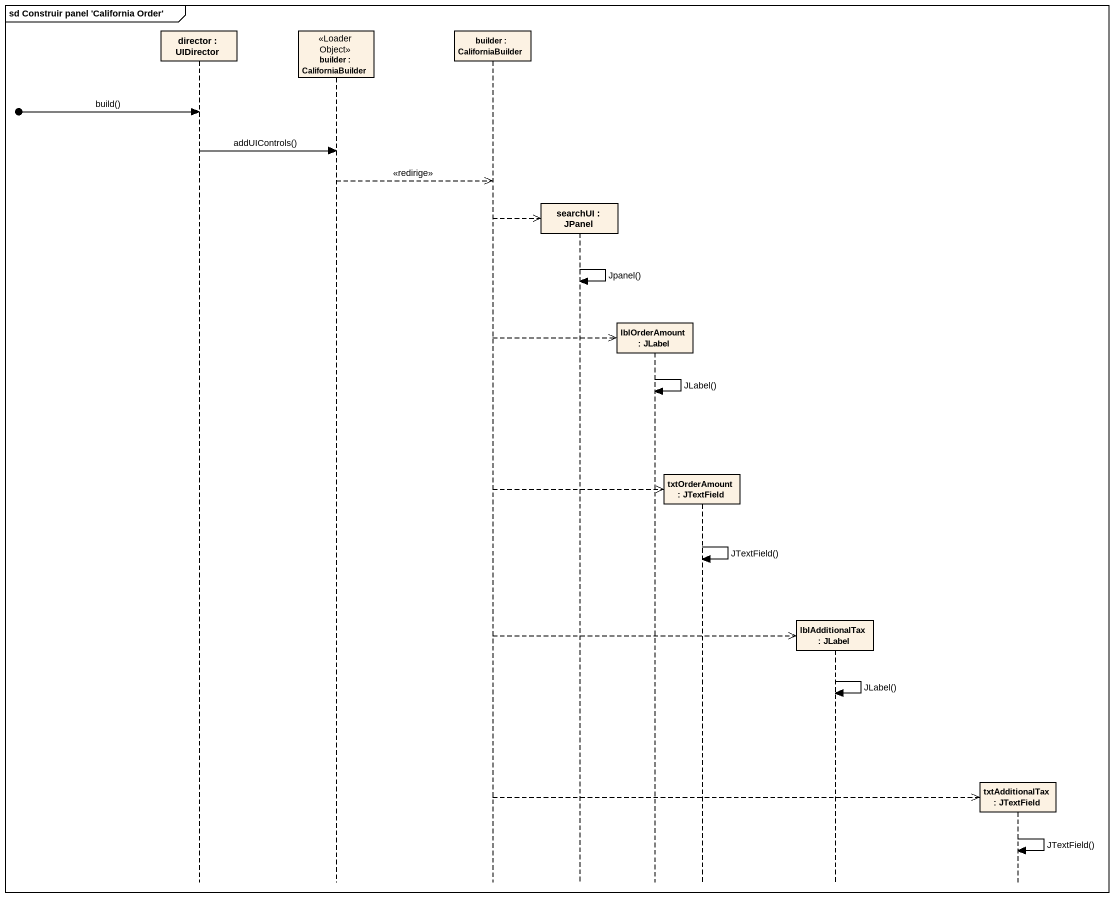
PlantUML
@startuml
mainframe sd Construir panel 'California Order'
hide footbox
participant "director : UIDirector" as director
participant "builder : CaliforniaBuilder" as builder <<Loader Object>>
participant "builder : CaliforniaBuilder" as builder_2
participant "searchUI : JPanel" as searchUI
participant "lblOrderAmount : JLabel" as lblOrderAmount
participant "txtOrderAmount : JTextField" as txtOrderAmount
participant "lblAdditionalTax : JLabel" as lblAdditionalTax
participant "txtAdditionalTax : JTextField" as txtAdditionalTax

[o-> director : build()
director -> builder : addUIControls()
builder -->> builder_2 : <<redirige>>
builder_2 -->> searchUI **
searchUI -> searchUI : Jpanel()
builder_2 -->> lblOrderAmount **
lblOrderAmount -> lblOrderAmount : JLabel()
builder_2 -->> txtOrderAmount **
txtOrderAmount -> txtOrderAmount : JTextField()
builder_2 -->> lblAdditionalTax **
lblAdditionalTax -> lblAdditionalTax : JLabel()
builder_2 -->> txtAdditionalTax **
txtAdditionalTax -> txtAdditionalTax : JTextField()
@enduml
